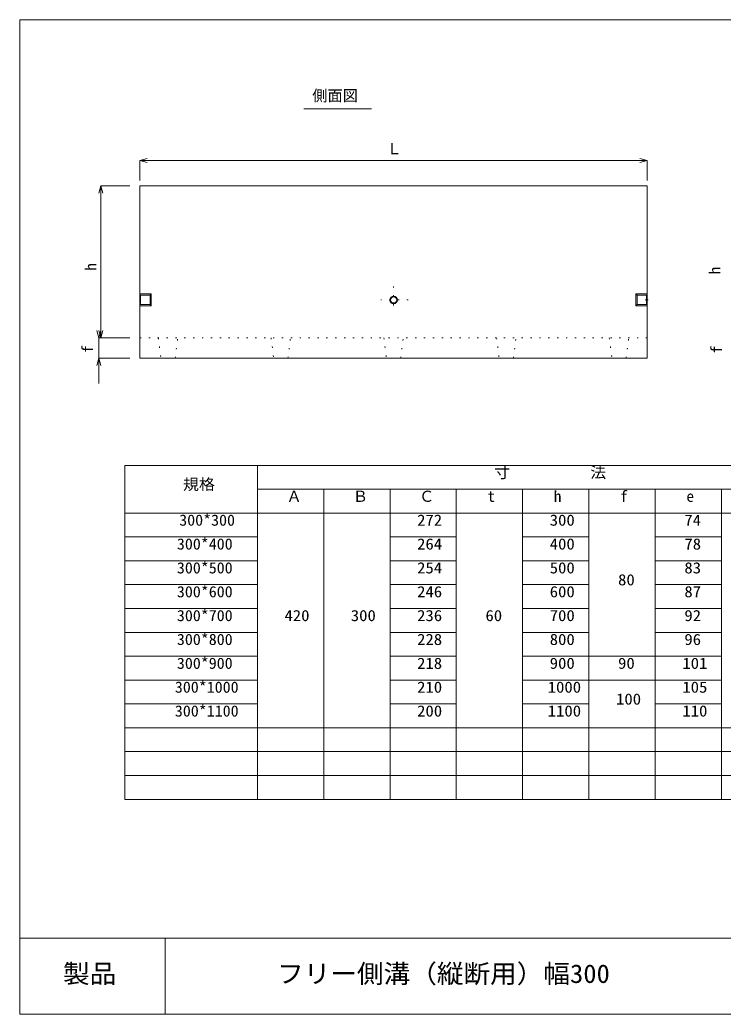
# Model space of a CAD drawing. Units: millimetres, scale not verified. Extents: x -162 to 6045, y 180 to 4102.
# Drawn here: x -162 to 2611, y 180 to 4102 of the extents above; entities that cross this region are included whole.
import ezdxf
from ezdxf.enums import TextEntityAlignment as Align

# ---------------------------------------------------------------- set-up
doc = ezdxf.new("R2010")
doc.units = ezdxf.units.MM
doc.header["$LTSCALE"] = 20
doc.linetypes.add('DOTTED', pattern=[1.75, 0.25, -1.5])
doc.layers.add('_0-0_', color=7, linetype='Continuous', lineweight=18)
doc.styles.add('ＭＳ ゴシック', font='')
doc.styles.get('ＭＳ ゴシック').set_extended_font_data('MS Gothic')

msp = doc.modelspace()

# ---------------------------------------------------------------- linework, layer by layer
at = {"layer": '_0-0_'}
for p, q in [((-161.72, 4102.25), (6045.25, 4102.25)), ((-161.72, 4102.25), (-161.72, 179.9)), ((957.62, 3751.58), (1224.29, 3751.58)), ((957.62, 3751.58), (1224.29, 3751.58)), ((311.33, 3448), (2311.33, 3448)), ((311.33, 3448), (311.33, 2768)), ((2311.33, 3448), (2311.33, 2768)), ((311.33, 3074), (311.33, 3122.11)), ((2311.33, 3074), (2311.33, 3122.11)), ((311.33, 2972.01), (311.33, 3024)), ((311.33, 3022.01), (311.33, 2973.64)), ((356.33, 3021.34), (311.33, 3021.34)), ((351.33, 3016.34), (356.33, 3021.34)), ((356.33, 2974.67), (356.33, 3021.34)), ((2266.33, 2974.67), (2266.33, 3021.34)), ((2271.33, 3016.34), (2266.33, 3021.34)), ((2266.33, 3021.34), (2311.33, 3021.34)), ((2311.33, 2972.01), (2311.33, 3024)), ((2311.33, 2972.01), (2311.33, 3024)), ((2311.33, 3022.01), (2311.33, 2973.64)), ((351.33, 3016.34), (311.33, 3016.34)), ((314, 3013), (311.33, 3013)), ((314, 3005), (311.33, 3005)), ((314, 2991), (311.33, 2991)), ((314, 2983), (311.33, 2983)), ((314, 2983), (314, 3013)), ((351.33, 2979.67), (351.33, 3016.34)), ((2271.33, 2979.67), (2271.33, 3016.34)), ((2271.33, 3016.34), (2311.33, 3016.34)), ((2303.76, 2998), (2315.21, 2998)), ((2308.67, 2983), (2308.67, 3013)), ((2308.67, 3013), (2311.33, 3013)), ((2308.67, 3005), (2311.33, 3005)), ((2308.67, 2991), (2311.33, 2991)), ((2308.67, 2983), (2311.33, 2983)), ((351.33, 2979.67), (311.33, 2979.67)), ((356.33, 2974.67), (311.33, 2974.67)), ((351.33, 2979.67), (356.33, 2974.67)), ((2271.33, 2979.67), (2266.33, 2974.67)), ((2266.33, 2974.67), (2311.33, 2974.67)), ((2271.33, 2979.67), (2311.33, 2979.67)), ((2311.33, 2768), (311.33, 2768)), ((251.69, 2344.78), (5051.69, 2344.78)), ((251.69, 2344.78), (251.69, 1027.13)), ((774.57, 2344.78), (774.57, 1027.13)), ((774.57, 2250.66), (5051.69, 2250.66)), ((1036.01, 2250.66), (1036.01, 1027.13)), ((1297.45, 2250.66), (1297.45, 1027.13)), ((1558.88, 2250.66), (1558.88, 1027.13)), ((1820.32, 2250.66), (1820.32, 1027.13)), ((2081.76, 2250.66), (2081.76, 1027.13)), ((2343.2, 2250.66), (2343.2, 1027.13)), ((2604.63, 2250.66), (2604.63, 1027.13)), ((251.69, 2156.54), (5051.69, 2156.54)), ((251.69, 2062.42), (774.57, 2062.42)), ((1297.45, 2062.42), (1558.88, 2062.42)), ((1820.32, 2062.42), (2081.76, 2062.42)), ((2343.2, 2062.42), (2604.63, 2062.42)), ((251.69, 1968.31), (774.57, 1968.31)), ((1297.45, 1968.31), (1558.88, 1968.31)), ((1820.32, 1968.31), (2081.76, 1968.31)), ((2343.2, 1968.31), (2604.63, 1968.31)), ((251.69, 1874.19), (774.57, 1874.19)), ((1297.45, 1874.19), (1558.88, 1874.19)), ((1820.32, 1874.19), (2081.76, 1874.19)), ((2343.2, 1874.19), (2604.63, 1874.19)), ((251.69, 1780.07), (774.57, 1780.07)), ((1297.45, 1780.07), (1558.88, 1780.07)), ((1820.32, 1780.07), (2081.76, 1780.07)), ((2343.2, 1780.07), (2604.63, 1780.07)), ((251.69, 1685.95), (774.57, 1685.95)), ((1297.45, 1685.95), (1558.88, 1685.95)), ((1820.32, 1685.95), (2081.76, 1685.95)), ((2343.2, 1685.95), (2604.63, 1685.95)), ((251.69, 1591.84), (774.57, 1591.84)), ((1297.45, 1591.84), (1558.88, 1591.84)), ((1820.32, 1591.84), (2604.63, 1591.84)), ((251.69, 1497.72), (774.57, 1497.72)), ((1297.45, 1497.72), (1558.88, 1497.72)), ((1820.32, 1497.72), (2604.63, 1497.72)), ((251.69, 1403.6), (774.57, 1403.6)), ((1297.45, 1403.6), (1558.88, 1403.6)), ((1820.32, 1403.6), (2081.76, 1403.6)), ((2343.2, 1403.6), (2604.63, 1403.6)), ((251.69, 1309.48), (5051.69, 1309.48)), ((251.69, 1215.37), (5051.69, 1215.37)), ((251.69, 1121.25), (5051.69, 1121.25)), ((251.69, 1027.13), (5051.69, 1027.13)), ((-161.72, 179.9), (-161.72, 479.9)), ((-161.72, 479.9), (6045.25, 479.9)), ((410.47, 179.9), (410.47, 479.9)), ((6045.25, 179.9), (-161.72, 179.9)), ((6045.25, 179.9), (-161.72, 179.9)), ((-161.72, 179.9), (410.47, 179.9)), ((410.47, 179.9), (2634.94, 179.9))]:
    msp.add_line(p, q, dxfattribs=at)
at = {"layer": '_0-0_', "color": 4, "lineweight": 9}
for p, q in [((311.33, 3547.86), (340.31, 3555.62)), ((311.33, 3547.86), (2311.33, 3547.86)), ((311.33, 3547.86), (340.31, 3540.09)), ((311.33, 3547.86), (311.33, 3468.29)), ((2311.33, 3547.86), (2282.36, 3555.62)), ((2311.33, 3547.86), (2282.36, 3540.09)), ((2311.33, 3547.86), (2311.33, 3468.29)), ((157.68, 3448), (149.91, 3419.03)), ((157.68, 2848), (157.68, 3448)), ((157.68, 3448), (165.44, 3419.03)), ((157.68, 3448), (271.69, 3448)), ((149.91, 2848), (142.15, 2876.98)), ((149.91, 2848), (142.15, 2876.98)), ((149.91, 2848), (157.68, 2876.98)), ((149.91, 2848), (157.68, 2876.98)), ((157.68, 2848), (149.91, 2876.98)), ((157.68, 2848), (149.91, 2876.98)), ((157.68, 2848), (165.44, 2876.98)), ((157.68, 2848), (165.44, 2876.98)), ((149.91, 2768), (149.91, 2848)), ((149.91, 2848), (271.69, 2848)), ((149.91, 2768), (149.91, 2848)), ((149.91, 2848), (271.69, 2848)), ((157.68, 2848), (271.69, 2848)), ((157.68, 2848), (271.69, 2848)), ((149.91, 2768), (142.15, 2739.03)), ((149.91, 2768), (142.15, 2739.03)), ((149.91, 2768), (149.91, 2668)), ((149.91, 2768), (157.68, 2739.03)), ((149.91, 2768), (271.69, 2768)), ((149.91, 2768), (149.91, 2668)), ((149.91, 2768), (157.68, 2739.03)), ((149.91, 2768), (271.69, 2768))]:
    msp.add_line(p, q, dxfattribs=at)
at = {"layer": '_0-0_', "linetype": 'DOTTED'}
for p, q in [((1311.7, 3050.87), (1311.7, 2955.86)), ((1368.7, 2997.48), (1261.41, 2997.48)), ((2310.4, 2998), (2312.61, 2998)), ((2311.33, 2848), (311.33, 2848)), ((384.26, 2848), (394.26, 2768)), ((450.63, 2768), (460.63, 2848)), ((828.71, 2848), (838.71, 2768)), ((895.07, 2768), (905.07, 2848)), ((1273.15, 2848), (1283.15, 2768)), ((1339.52, 2768), (1349.52, 2848)), ((1717.6, 2848), (1727.6, 2768)), ((1783.96, 2768), (1793.96, 2848)), ((2162.04, 2848), (2172.04, 2768)), ((2228.41, 2768), (2238.41, 2848))]:
    msp.add_line(p, q, dxfattribs=at)
at = {"layer": '_0-0_'}
for radius in [15, 12]:
    msp.add_circle((1311.7, 2997.48), radius, dxfattribs=at)

# ---------------------------------------------------------------- texts
at = {"layer": '_0-0_', "style": 'ＭＳ ゴシック'}
for s, p in [('側面図', (990.96, 3768.24)), ('側面図', (990.96, 3768.24)), ('Ｌ', (1283.76, 3558.88)), ('Ａ', (889.31, 2187.66)), ('Ｂ', (1150.75, 2187.66)), ('Ｃ', (1412.19, 2187.66)), ('t', (1681.61, 2187.66)), ('h', (1943.05, 2187.66)), ('f', (2204.49, 2187.66)), ('e', (2465.93, 2187.66))]:
    msp.add_text(s, height=43.99, dxfattribs=at).set_placement(p, align=Align.BOTTOM_LEFT)
for s, p in [('h', (152.54, 3112.27)), ('h', (2612.7, 3098)), ('f', (140.09, 2788.71)), ('f', (2619.47, 2786.63))]:
    msp.add_text(s, height=43.99, rotation=90, dxfattribs=at).set_placement(p, align=Align.BOTTOM_LEFT)
for s, height, width, p in [('寸\u3000\u3000\u3000\u3000\u3000法', 43.99, 1.05, (1708.48, 2281.77)), ('規格', 43.99, 1.05, (481.18, 2234.71)), ('300*300', 43.99, 1.05, (466.38, 2093.54)), ('272', 43.99, 1.1, (1404.2, 2093.54)), ('300', 43.99, 1.1, (1927.07, 2093.54)), ('74', 43.99, 1.1, (2457.94, 2093.54)), ('300*400', 43.99, 1.05, (457.21, 1999.42)), ('264', 43.99, 1.1, (1404.2, 1999.42)), ('400', 43.99, 1.1, (1927.07, 1999.42)), ('78', 43.99, 1.1, (2457.94, 1999.42)), ('300*500', 43.99, 1.05, (457.21, 1905.3)), ('254', 43.99, 1.1, (1404.2, 1905.3)), ('500', 43.99, 1.1, (1927.07, 1905.3)), ('83', 43.99, 1.1, (2457.94, 1905.3)), ('80', 43.99, 1.1, (2196.5, 1858.24)), ('300*600', 43.99, 1.05, (457.21, 1811.19)), ('246', 43.99, 1.1, (1404.2, 1811.19)), ('600', 43.99, 1.1, (1927.07, 1811.19)), ('87', 43.99, 1.1, (2457.94, 1811.19)), ('300*700', 43.99, 1.05, (457.21, 1717.07)), ('420', 43.99, 1.1, (881.32, 1717.07)), ('300', 43.99, 1.1, (1142.76, 1717.07)), ('236', 43.99, 1.1, (1404.2, 1717.07)), ('60', 43.99, 1.1, (1673.63, 1717.07)), ('700', 43.99, 1.1, (1927.07, 1717.07)), ('92', 43.99, 1.1, (2457.94, 1717.07)), ('300*800', 43.99, 1.05, (457.21, 1622.95)), ('228', 43.99, 1.1, (1404.2, 1622.95)), ('800', 43.99, 1.1, (1927.07, 1622.95)), ('96', 43.99, 1.1, (2457.94, 1622.95)), ('300*900', 43.99, 1.05, (457.21, 1528.83)), ('218', 43.99, 1.1, (1404.2, 1528.83)), ('900', 43.99, 1.1, (1927.07, 1528.83)), ('90', 43.99, 1.1, (2196.5, 1528.83)), ('101', 43.99, 1.1, (2449.95, 1528.83)), ('300*1000', 43.99, 1.05, (449.22, 1434.71)), ('210', 43.99, 1.1, (1404.2, 1434.71)), ('1000', 43.99, 1.1, (1919.09, 1434.71)), ('105', 43.99, 1.1, (2449.95, 1434.71)), ('100', 43.99, 1.1, (2188.51, 1387.66)), ('300*1100', 43.99, 1.05, (449.22, 1340.6)), ('200', 43.99, 1.1, (1404.2, 1340.6)), ('1100', 43.99, 1.1, (1919.09, 1340.6)), ('110', 43.99, 1.1, (2449.95, 1340.6)), ('製品', 73.31, 1.05, (8.26, 280.73)), ('フリー側溝（縦断用）幅300', 73.31, 1.05, (852.08, 280.73))]:
    msp.add_text(s, height=height, dxfattribs=dict(at, width=width)).set_placement(p, align=Align.BOTTOM_LEFT)

doc.saveas('drawing.dxf')
